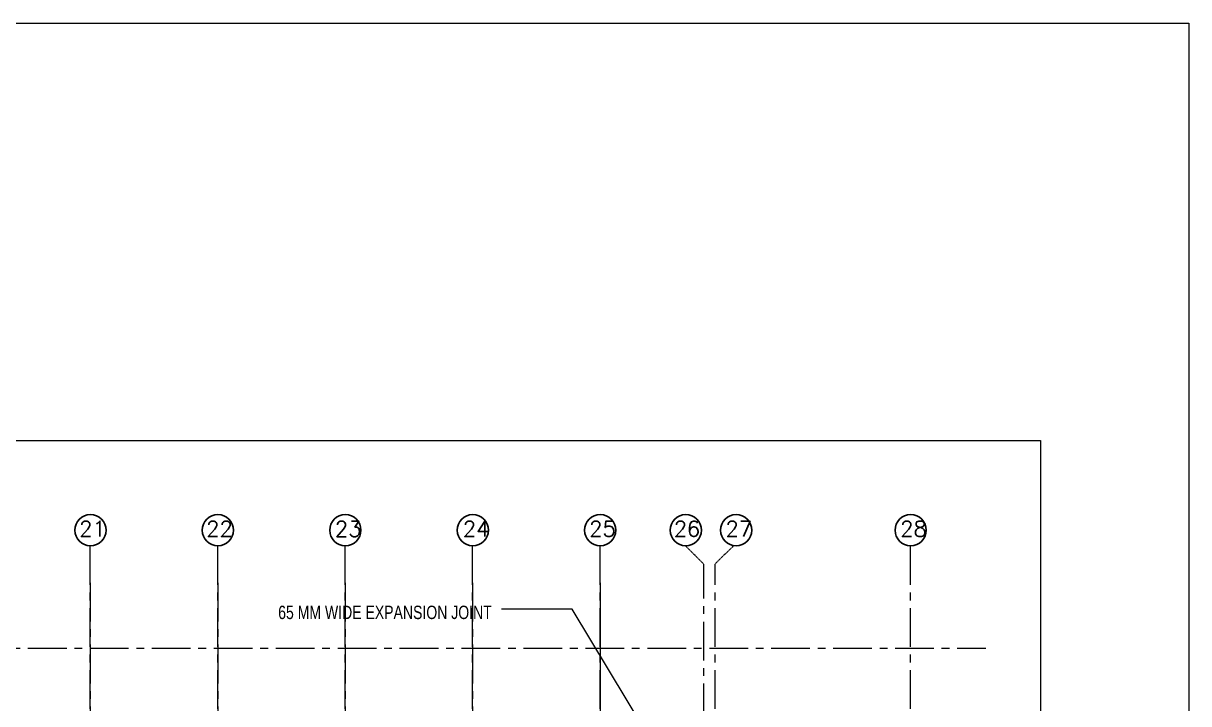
# Model space of a CAD drawing. Header units: inches. Extents: x 719368 to 6315912, y -2624014 to 446967.
# Drawn here: x 5520208 to 5557836, y -2091054 to -2069088 of the extents above; entities that cross this region are included whole.
import ezdxf

# ---------------------------------------------------------------- set-up
doc = ezdxf.new("R2010")
doc.units = ezdxf.units.IN
doc.header["$LTSCALE"] = 20
doc.header["$MEASUREMENT"] = 0
doc.linetypes.add('CENTER', pattern=[2, 1.25, -0.25, 0.25, -0.25])
for name, color, linetype, lineweight in [('DIM', 7, 'Continuous', 13), ('GRID', 202, 'CENTER', 5), ('STAIR', 4, 'Continuous', 25), ('Text', 7, 'Continuous', 15)]:
    doc.layers.add(name, color=color, linetype=linetype, lineweight=lineweight)
doc.layers.add('grid text', color=140, linetype='Continuous')
doc.styles.add('BOLD', font='arial.ttf')
doc.styles.add('DIM SUMBI', font='arial.ttf')
doc.styles.add('Tabrej', font='romans.shx')
doc.dimstyles.new('Copy of S3', dxfattribs={"dimtxt": 200, "dimasz": 150, "dimexe": 5, "dimexo": 5, "dimgap": 50, "dimtad": 1, "dimjust": 1, "dimdec": 0, "dimzin": 3, "dimdsep": 46, "dimtxsty": 'BOLD', "dimblk1": 'OBLIQUE', "dimblk2": 'OBLIQUE', "dimsah": 1, "dimcen": 0.0625, "dimdle": 5, "dimclrd": 230, "dimclre": 251, "dimclrt": 2, "dimadec": 0, "dimazin": 0, "dimtfac": 1, "dimtdec": 0, "dimtix": 1, "dimtofl": 0, "dimtmove": 2, "dimatfit": 3, "dimfxl": 0, "dimtolj": 1, "dimtzin": 2, "dimlwd": -1, "dimlwe": -1, "dimarcsym": 0})

# ---------------------------------------------------------------- blocks, each defined once
blk = doc.blocks.new('_Oblique')
at = {"layer": 'STAIR', "color": 0, "lineweight": -2}
blk.add_line((-0.5, -0.5), (0.5, 0.5), dxfattribs=at)

msp = doc.modelspace()

# ---------------------------------------------------------------- linework, layer by layer
at = {"layer": 'DIM'}
for points in [[(5424872.2914, -2069087.5328), (5557835.631, -2069087.5328), (5557835.631, -2255131.986), (5424872.2914, -2255131.986)], [(5553055.3852, -2167590.5634), (5432049.132, -2167590.5634), (5432049.132, -2082559.4872), (5553055.3852, -2082559.4872)]]:
    msp.add_lwpolyline(points, close=True, dxfattribs=at)
at = {"layer": 'GRID', "ltscale": 50}
for p, q in [((5522369.0857, -2103219.7943), (5522369.0857, -2085956.2691)), ((5526484.0857, -2103219.7943), (5526484.0857, -2085956.2691)), ((5530599.0857, -2103219.7943), (5530599.0857, -2085956.2691)), ((5534714.0857, -2103219.7943), (5534714.0857, -2085956.2691)), ((5538829.0856, -2103219.7943), (5538829.0856, -2085956.2691)), ((5548851.5856, -2103219.7943), (5548851.5856, -2085956.2691)), ((5542179.0856, -2125656.412), (5542179.0856, -2086547.6076)), ((5542541.5856, -2103219.7943), (5542541.5856, -2086547.6076)), ((5522369.0857, -2087148.5707), (5522369.0857, -2126935.9243)), ((5526484.0857, -2087148.5707), (5526484.0857, -2126935.9243)), ((5530599.0857, -2087148.5707), (5530599.0857, -2126935.9243)), ((5534714.0857, -2087148.5707), (5534714.0857, -2126935.9243)), ((5436358.4024, -2089265.4344), (5551291.0154, -2089265.4344))]:
    msp.add_line(p, q, dxfattribs=at)
at = {"layer": 'GRID', "color": 190, "ltscale": 3}
msp.add_line((5541587.7823, -2085956.3043), (5542179.0856, -2086547.6076), dxfattribs=at)
at = {"layer": 'GRID', "ltscale": 3}
msp.add_line((5543132.889, -2085956.3043), (5542541.5856, -2086547.6076), dxfattribs=at)
at = {"layer": 'GRID', "ltscale": 0.05}
msp.add_line((5538829.0856, -2087148.5707), (5538829.0856, -2126935.9243), dxfattribs=at)
at = {"layer": 'grid text'}
for centre in [(5522375.894, -2085452.7087), (5526490.894, -2085452.7087), (5530605.894, -2085452.7087), (5534720.894, -2085452.7087), (5538835.894, -2085452.7087), (5543223.5788, -2085452.7087), (5548858.394, -2085452.7087)]:
    msp.add_circle(centre, 503.6064, dxfattribs=at)
at = {"layer": 'grid text', "color": 190}
msp.add_circle((5541598.2014, -2085452.7087), 503.6064, dxfattribs=at)

# ---------------------------------------------------------------- texts
at = {"layer": 'grid text', "char_height": 500, "attachment_point": 1, "style": 'Tabrej'}
for s, insert in [('21', (5522016.4127, -2085156.4273)), ('22', (5526113.0247, -2085156.4273)), ('23', (5530270.6357, -2085161.9773)), ('24', (5534397.4117, -2085156.4273)), ('25', (5538483.5927, -2085156.4273)), ('27', (5542885.7403, -2085156.4273)), ('28', (5548520.5555, -2085156.4273))]:
    msp.add_mtext_dynamic_manual_height_columns(s, width=0.5, gutter_width=24, heights=[0], dxfattribs=dict(at, insert=insert))
at = {"layer": 'grid text', "color": 190, "insert": (5541208.7332, -2085156.4273), "char_height": 500, "attachment_point": 1, "style": 'Tabrej'}
msp.add_mtext_dynamic_manual_height_columns('26', width=0.5, gutter_width=24, heights=[0], dxfattribs=at)
at = {"layer": 'Text', "style": 'DIM SUMBI', "width": 0.75}
msp.add_text('65 MM WIDE EXPANSION JOINT', height=432.432, dxfattribs=at).set_placement((5528437.1695, -2088322.4948))

# ---------------------------------------------------------------- leaders
at = {"layer": 'DIM'}
msp.add_leader([(5542329.0856, -2095316.3693), (5537929.3071, -2087999.2279), (5535649.9404, -2087999.2279)], dimstyle='Copy of S3', override={"dimasz": 450, "dimtad": 0, "dimfxlon": 1}, dxfattribs=at)

doc.saveas('drawing.dxf')
